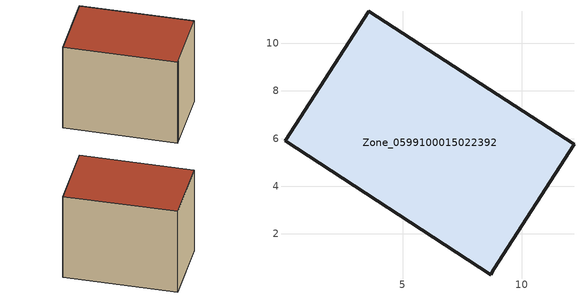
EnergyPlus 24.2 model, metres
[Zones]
Zone_0599100015022392
 floor ground (C_G): 0.07,5.9 3.59,11.33 12.19,5.75 8.82,0.52 8.7,0.3 z0.99
 wall outside (C_F): 3.59,11.33 0.07,5.9 8.7,0.3 8.82,0.52 12.19,5.75 3.59,11.33 z0.99:9.56
 roof outside (C_R): 0.07,5.9 8.7,0.3 8.82,0.52 12.19,5.75 3.59,11.33 z9.56
[BUILDING]
Pand.0599100015022392: North Axis=0; Terrain=City; Loads Convergence Tolerance Value=0.04; Temperature Convergence Tolerance Value=0.4; Solar Distribution=FullExterior; Maximum Number of Warmup Days=25; Minimum Number of Warmup Days=1
[Site:Location]
Rotterdam.The.Hague.AP_ZH_NLD Design_Conditions: Latitude=51.96; Longitude=4.45; Time Zone=1; Elevation=-4.5
[SITE:GROUNDTEMPERATURE:BUILDINGSURFACE]
18, 18, 18, 18, 18, 18, 18, 18, 18, 18, 18, 18
[MATERIAL] Thermal Absorptance=0.9; Solar Absorptance=0.7; Visible Absorptance=0.7
Name | Roughness | Thickness | Conductivity | Density | Specific Heat
G.TC.2006-2014 | MediumSmooth | 0.15 | 0.06 | 540 | 1210
F.TC.2006-2014 | Rough | 0.3 | 0.12 | 1920 | 840
R.TC.2006-2014 | MediumRough | 0.2 | 0.08 | 1500 | 1000
[CONSTRUCTION]
C_G: G.TC.2006-2014
C_F: F.TC.2006-2014
C_R: R.TC.2006-2014
[ZONE]
Zone_0599100015022392: Type=1; Multiplier=1; Ceiling Height=Autocalculate; Volume=Autocalculate; Floor Area=autocalculate; Part of Total Floor Area=Yes
[ZONEINFILTRATION:DESIGNFLOWRATE]
Infil_Zone_0599100015022392: Zone or ZoneList or Space or SpaceList=Zone_0599100015022392; Schedule=AlwaysOn; Design Flow Rate Calculation Method=Flow/Area; Flow Rate per Floor Area=0.0015; Constant Term Coefficient=1; Temperature Term Coefficient=0; Velocity Term Coefficient=0; Velocity Squared Term Coefficient=0
[HVACTEMPLATE:ZONE:IDEALLOADSAIRSYSTEM]
Zone_0599100015022392: Maximum Heating Supply Air Temperature=50; Minimum Cooling Supply Air Temperature=13; Maximum Heating Supply Air Humidity Ratio=0.0156; Minimum Cooling Supply Air Humidity Ratio=0.0077; Heating Limit=NoLimit; Cooling Limit=NoLimit; Dehumidification Control Type=ConstantSensibleHeatRatio; Cooling Sensible Heat Ratio=0.7; Dehumidification Setpoint=60; Humidification Control Type=None; Humidification Setpoint=30; Outdoor Air Method=None; Outdoor Air Flow Rate per Person=0.00944; Outdoor Air Flow Rate per Zone Floor Area=0; Outdoor Air Flow Rate per Zone=0; Demand Controlled Ventilation Type=None; Outdoor Air Economizer Type=NoEconomizer; Heat Recovery Type=None; Sensible Heat Recovery Effectiveness=0.7; Latent Heat Recovery Effectiveness=0.65
[ZONECONTROL:THERMOSTAT]
ThermostatControl_Zone_0599100015022392: Zone or ZoneList=Zone_0599100015022392; Control Type Schedule=DualSetpointControlType; Control 1=Thermostat_Zone_0599100015022392; Temperature Difference Between Cutout And Setpoint=0
[THERMOSTATSETPOINT:DUALSETPOINT]
Thermostat_Zone_0599100015022392: Heating Setpoint Temperature Schedule=HeatingSetpoint_Zone_0599100015022392; Cooling Setpoint Temperature Schedule=CoolingSetpoint_Zone_0599100015022392
[SCHEDULE:COMPACT]
HeatingSetpoint_Zone_0599100015022392: Through: 12/31, For: AllDays, Until: 24:00, 21
CoolingSetpoint_Zone_0599100015022392: Through: 12/31, For: AllDays, Until: 24:00, 24
DualSetpointControlType: Through: 12/31, For: AllDays, Until: 24:00, 4
AlwaysOn: Through: 12/31, For: AllDays, Until: 24:00, 1
